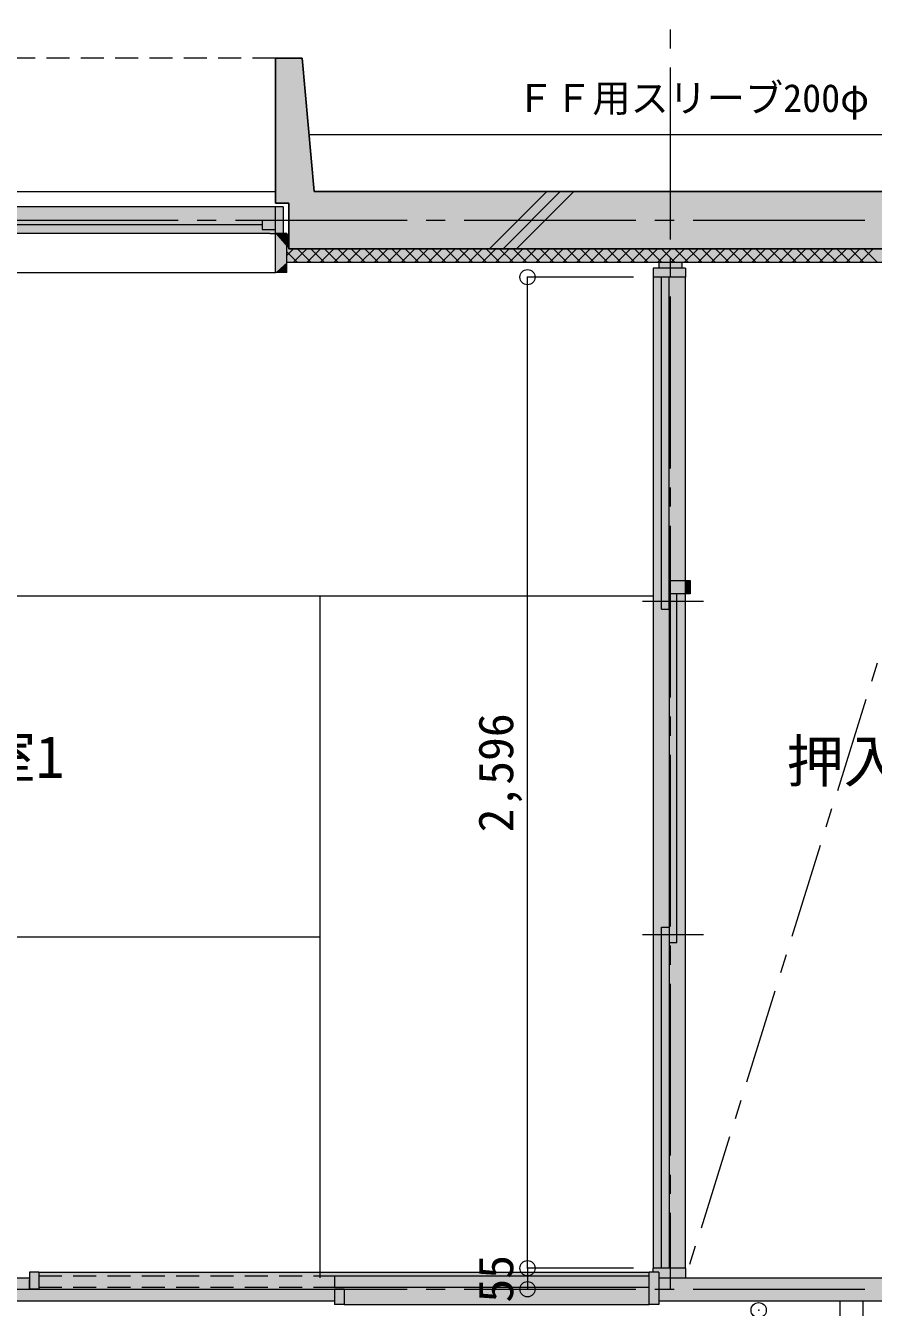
# Model space of a CAD drawing. Units: millimetres at full size, sheet at 1:50. Extents: x -9674 to 9699, y -6794 to 6791.
# Drawn here: x -478 to 1745, y 740 to 4098 of the extents above; entities that cross this region are included whole.
import ezdxf
from ezdxf.enums import TextEntityAlignment as Align

# ---------------------------------------------------------------- set-up
doc = ezdxf.new("R2010")
doc.units = ezdxf.units.MM
doc.header["$LTSCALE"] = 50
doc.header["$PDMODE"] = 32
doc.header["$PDSIZE"] = 40
for name, pattern in [('CHAIN1', [8, 5, -1, 1, -1]), ('CHAIN2', [12, 9, -1, 1, -1]), ('DASHED1', [1.8, 1.2, -0.6])]:
    doc.linetypes.add(name, pattern=pattern)
for name, color, linetype, lineweight in [('1-0_芯', 7, 'CHAIN2', 9), ('1-1_躯体', 2, 'Continuous', 25), ('1-2_間仕切', 3, 'Continuous', 18), ('1-3_建具', 3, 'Continuous', 18), ('1-4_仕上げ', 4, 'Continuous', 9), ('1-6_ﾊﾞﾙｺﾆｰ・階段', 4, 'Continuous', 9), ('1-7_その他', 7, 'DASHED1', 9), ('1-8_ハッチ', 4, 'Continuous', 9), ('1-A_文字', 7, 'Continuous', 9), ('1-B_寸法', 7, 'Continuous', 9)]:
    doc.layers.add(name, color=color, linetype=linetype, lineweight=lineweight)
for name, color, linetype in [('4-0', 1, 'Continuous'), ('4-1', 2, 'Continuous'), ('4-2', 4, 'Continuous'), ('4-F', 4, 'Continuous')]:
    doc.layers.add(name, color=color, linetype=linetype)
doc.styles.add('ＭＳ ゴシック', font='')
doc.styles.get('ＭＳ ゴシック').set_extended_font_data('MS Gothic')

msp = doc.modelspace()

# ---------------------------------------------------------------- linework, layer by layer
at = {"layer": '1-0_芯'}
for p, q in [((1212.5, 4587.68), (1212.5, 787.68)), ((-8327.5, 3587.68), (8282.5, 3587.68)), ((-8327.5, 787.68), (2912.5, 787.68))]:
    msp.add_line(p, q, dxfattribs=at)
at = {"layer": '1-1_躯体'}
for p, q in [((247.5, 4012.68), (177.5, 4012.68)), ((177.5, 3632.68), (177.5, 4012.68)), ((247.5, 4012.68), (279.32, 3662.68)), ((279.32, 3662.68), (2965.68, 3662.68)), ((212.5, 3632.68), (177.5, 3632.68)), ((212.5, 3512.68), (212.5, 3632.68)), ((212.5, 3512.68), (3027.5, 3512.68))]:
    msp.add_line(p, q, dxfattribs=at)
at = {"layer": '1-2_間仕切'}
for p, q in [((1182.5, 3477.68), (1182.5, 3462.68)), ((1242.5, 3477.68), (1242.5, 3462.68)), ((-2417.5, 817.68), (-467.5, 817.68)), ((1182.5, 817.68), (2082.5, 817.68)), ((-442.5, 787.68), (332.5, 787.68)), ((-2417.5, 757.68), (332.5, 757.68)), ((1182.5, 757.68), (2138.5, 757.68))]:
    msp.add_line(p, q, dxfattribs=at)
at = {"layer": '1-3_建具', "color": 7, "linetype": 'DASHED1', "lineweight": 9}
for p, q in [((177.5, 4012.68), (-1437.5, 4012.68)), ((-442.5, 822.68), (332.5, 822.68)), ((-442.5, 792.68), (332.5, 792.68)), ((1657.5, 757.68), (1657.5, -92.32)), ((1717.5, 757.68), (1717.5, -92.32))]:
    msp.add_line(p, q, dxfattribs=at)
at = {"layer": '1-3_建具', "color": 7, "lineweight": 9}
for p, q in [((-1352.5, 3662.68), (177.5, 3662.68)), ((162.5, 3622.68), (-1337.5, 3622.68)), ((197.5, 3622.68), (162.5, 3622.68)), ((177.5, 3552.68), (177.5, 3622.68)), ((197.5, 3622.68), (197.5, 3552.68)), ((162.5, 3552.68), (-1337.5, 3552.68)), ((162.5, 3552.68), (197.5, 3552.68)), ((-1352.5, 3450.68), (177.5, 3450.68)), ((1167.5, 3438.68), (1167.5, 842.68)), ((1252.5, 842.68), (1252.5, 3438.68)), ((1300, 2589.35), (1140, 2589.35)), ((1300, 1716.02), (1140, 1716.02)), ((-467.5, 787.68), (-467.5, 812.68)), ((-442.5, 832.68), (-442.5, 787.68)), ((-442.5, 832.68), (1157.5, 832.68)), ((332.5, 822.68), (332.5, 792.68)), ((332.5, 822.68), (1157.5, 822.68)), ((332.5, 792.68), (1157.5, 792.68)), ((357.5, 747.68), (1157.5, 747.68))]:
    msp.add_line(p, q, dxfattribs=at)
at = {"layer": '1-3_建具'}
for p, q in [((142.5, 3575.68), (-570, 3575.68)), ((142.5, 3587.68), (142.5, 3563.68)), ((142.5, 3587.68), (177.5, 3587.68)), ((142.5, 3563.68), (177.5, 3563.68)), ((207.5, 3552.68), (177.5, 3552.68)), ((177.5, 3450.68), (177.5, 3552.68)), ((207.5, 3450.68), (207.5, 3552.68)), ((1252.5, 3462.68), (1167.5, 3462.68)), ((1167.5, 3462.68), (1167.5, 3438.68)), ((1252.5, 3462.68), (1252.5, 3438.68)), ((207.5, 3450.68), (177.5, 3450.68)), ((1252.5, 3438.68), (1167.5, 3438.68)), ((1190, 2569.35), (1190, 3438.68)), ((1210, 2569.35), (1210, 3438.68)), ((1190, 2569.35), (1210, 2569.35)), ((1190, 842.68), (1190, 1736.02)), ((1190, 1736.02), (1210, 1736.02)), ((1210, 1736.02), (1210, 842.68)), ((1252.5, 842.68), (1167.5, 842.68)), ((1167.5, 832.68), (1167.5, 842.68)), ((1252.5, 842.68), (1252.5, 817.68)), ((-467.5, 832.68), (-467.5, 787.68)), ((-442.5, 832.68), (-467.5, 832.68)), ((1182.5, 832.68), (1157.5, 832.68)), ((1157.5, 747.68), (1157.5, 832.68)), ((1182.5, 832.68), (1182.5, 747.68)), ((332.5, 787.68), (332.5, 747.68)), ((357.5, 787.68), (332.5, 787.68)), ((357.5, 787.68), (357.5, 747.68)), ((357.5, 747.68), (332.5, 747.68)), ((1182.5, 747.68), (1157.5, 747.68))]:
    msp.add_line(p, q, dxfattribs=at)
msp.add_lwpolyline([(1210, 2644.35), (1265, 2644.35), (1265, 2609.35), (1210, 2609.35)], close=True, dxfattribs=at)
for points in [[(1210, 2609.35), (1210, 1696.02), (1230, 1696.02), (1230, 2609.35)], [(-442.5, 832.68), (-442.5, 787.68), (-467.5, 787.68)]]:
    msp.add_lwpolyline(points, dxfattribs=at)
at = {"layer": '1-4_仕上げ'}
for p, q in [((-2322.5, 2604.35), (1167.5, 2604.35)), ((295, 817.68), (295, 2604.35)), ((-1450, 1711.02), (295, 1711.02))]:
    msp.add_line(p, q, dxfattribs=at)
at = {"layer": '1-6_ﾊﾞﾙｺﾆｰ・階段', "color": 7}
msp.add_line((265.68, 3812.68), (2979.32, 3812.68), dxfattribs=at)
at = {"layer": '1-7_その他', "color": 4, "linetype": 'CHAIN1'}
msp.add_line((2082.5, 3477.68), (1252.5, 817.68), dxfattribs=at)
at = {"layer": '1-8_ハッチ'}
for p, q in [((738.9, 3512.68), (888.9, 3662.68)), ((774.26, 3512.68), (924.26, 3662.68)), ((809.61, 3512.68), (959.61, 3662.68)), ((207.5, 3495.55), (224.64, 3512.68)), ((207.5, 3504.81), (234.63, 3477.68)), ((224.99, 3477.68), (259.99, 3512.68)), ((234.98, 3512.68), (269.98, 3477.68)), ((260.35, 3477.68), (295.35, 3512.68)), ((270.34, 3512.68), (305.34, 3477.68)), ((295.7, 3477.68), (330.7, 3512.68)), ((305.69, 3512.68), (340.69, 3477.68)), ((331.06, 3477.68), (366.06, 3512.68)), ((341.05, 3512.68), (376.05, 3477.68)), ((366.41, 3477.68), (401.41, 3512.68)), ((376.4, 3512.68), (411.4, 3477.68)), ((401.77, 3477.68), (436.77, 3512.68)), ((411.76, 3512.68), (446.76, 3477.68)), ((437.13, 3477.68), (472.13, 3512.68)), ((447.11, 3512.68), (482.11, 3477.68)), ((472.48, 3477.68), (507.48, 3512.68)), ((482.47, 3512.68), (517.47, 3477.68)), ((507.84, 3477.68), (542.84, 3512.68)), ((517.82, 3512.68), (552.82, 3477.68)), ((543.19, 3477.68), (578.19, 3512.68)), ((553.18, 3512.68), (588.18, 3477.68)), ((578.55, 3477.68), (613.55, 3512.68)), ((588.53, 3512.68), (623.53, 3477.68)), ((613.9, 3477.68), (648.9, 3512.68)), ((623.89, 3512.68), (658.89, 3477.68)), ((649.26, 3477.68), (684.26, 3512.68)), ((659.25, 3512.68), (694.25, 3477.68)), ((684.61, 3477.68), (719.61, 3512.68)), ((694.6, 3512.68), (729.6, 3477.68)), ((719.97, 3477.68), (754.97, 3512.68)), ((729.96, 3512.68), (764.96, 3477.68)), ((755.32, 3477.68), (790.32, 3512.68)), ((765.31, 3512.68), (800.31, 3477.68)), ((790.68, 3477.68), (825.68, 3512.68)), ((800.67, 3512.68), (835.67, 3477.68)), ((826.03, 3477.68), (861.03, 3512.68)), ((836.02, 3512.68), (871.02, 3477.68)), ((861.39, 3477.68), (896.39, 3512.68)), ((871.38, 3512.68), (906.38, 3477.68)), ((896.74, 3477.68), (931.74, 3512.68)), ((906.73, 3512.68), (941.73, 3477.68)), ((932.1, 3477.68), (967.1, 3512.68)), ((942.09, 3512.68), (977.09, 3477.68)), ((967.46, 3477.68), (1002.46, 3512.68)), ((977.44, 3512.68), (1012.44, 3477.68)), ((1002.81, 3477.68), (1037.81, 3512.68)), ((1012.8, 3512.68), (1047.8, 3477.68)), ((1038.17, 3477.68), (1073.17, 3512.68)), ((1048.15, 3512.68), (1083.15, 3477.68)), ((1073.52, 3477.68), (1108.52, 3512.68)), ((1083.51, 3512.68), (1118.51, 3477.68)), ((1108.88, 3477.68), (1143.88, 3512.68)), ((1118.86, 3512.68), (1153.86, 3477.68)), ((1144.23, 3477.68), (1179.23, 3512.68)), ((1154.22, 3512.68), (1189.22, 3477.68)), ((1179.59, 3477.68), (1214.59, 3512.68)), ((1189.58, 3512.68), (1224.58, 3477.68)), ((1214.94, 3477.68), (1249.94, 3512.68)), ((1224.93, 3512.68), (1259.93, 3477.68)), ((1250.3, 3477.68), (1285.3, 3512.68)), ((1260.29, 3512.68), (1295.29, 3477.68)), ((1285.65, 3477.68), (1320.65, 3512.68)), ((1295.64, 3512.68), (1330.64, 3477.68)), ((1321.01, 3477.68), (1356.01, 3512.68)), ((1331, 3512.68), (1366, 3477.68)), ((1356.36, 3477.68), (1391.36, 3512.68)), ((1366.35, 3512.68), (1401.35, 3477.68)), ((1391.72, 3477.68), (1426.72, 3512.68)), ((1401.71, 3512.68), (1436.71, 3477.68)), ((1427.07, 3477.68), (1462.07, 3512.68)), ((1437.06, 3512.68), (1472.06, 3477.68)), ((1462.43, 3477.68), (1497.43, 3512.68)), ((1472.42, 3512.68), (1507.42, 3477.68)), ((1497.79, 3477.68), (1532.79, 3512.68)), ((1507.77, 3512.68), (1542.77, 3477.68)), ((1533.14, 3477.68), (1568.14, 3512.68)), ((1543.13, 3512.68), (1578.13, 3477.68)), ((1568.5, 3477.68), (1603.5, 3512.68)), ((1578.48, 3512.68), (1613.48, 3477.68)), ((1603.85, 3477.68), (1638.85, 3512.68)), ((1613.84, 3512.68), (1648.84, 3477.68)), ((1639.21, 3477.68), (1674.21, 3512.68)), ((1649.2, 3512.68), (1684.2, 3477.68)), ((1674.56, 3477.68), (1709.56, 3512.68)), ((1684.55, 3512.68), (1719.55, 3477.68)), ((1709.92, 3477.68), (1744.92, 3512.68)), ((1719.91, 3512.68), (1754.91, 3477.68)), ((207.5, 3477.68), (3037.5, 3477.68))]:
    msp.add_line(p, q, dxfattribs=at)
at = {"layer": '1-B_寸法'}
for p in [(1115.83, 3438.68), (838.34, 842.68)]:
    msp.add_line(p, (838.34, 3438.68), dxfattribs=at)
msp.add_lwpolyline([(1115.83, 842.68), (838.34, 842.68), (838.34, 787.68)], dxfattribs=at)
at = {"layer": '1-B_寸法', "color": 3}
for p in [(838.34, 3438.68), (838.34, 842.68), (838.34, 787.68), (1444.37, 732.68)]:
    msp.add_point(p, dxfattribs=at)
at = {"layer": '4-0'}
for points in [[(247.5, 4012.68), (177.5, 4012.68), (177.5, 3632.68)], [(247.5, 4012.68), (177.5, 3632.68), (212.5, 3632.68)], [(247.5, 4012.68), (212.5, 3632.68), (212.5, 3512.68)], [(279.32, 3662.68), (247.5, 4012.68), (212.5, 3512.68)], [(279.32, 3662.68), (212.5, 3512.68), (3027.5, 3577.68)], [(3027.5, 3577.68), (2965.68, 3662.68), (279.32, 3662.68)], [(212.5, 3512.68), (3028.05, 3512.68), (3027.5, 3577.68)]]:
    msp.add_solid(points, dxfattribs=at)
at = {"layer": '4-1'}
msp.add_solid([(-1372.5, 3622.68), (-1372.5, 3552.68), (197.5, 3622.68), (197.5, 3552.68)], dxfattribs=at)
at = {"layer": '4-2'}
for points in [[(1252.5, 3462.68), (1167.5, 3462.68), (1167.5, 842.68)], [(1252.5, 3462.68), (1167.5, 842.68), (1252.5, 2609.35)], [(1182.5, 3477.68), (1182.5, 3462.68), (1242.5, 3477.68), (1242.5, 3462.68)], [(1265, 2609.35), (1265, 2644.35), (1252.5, 2644.35)], [(1252.5, 2609.35), (1265, 2609.35), (1252.5, 2644.35)], [(1167.5, 842.68), (1252.5, 842.68), (1252.5, 2609.35)], [(1252.5, 842.68), (1167.5, 842.68), (1167.5, 832.68)], [(1252.5, 842.68), (1167.5, 832.68), (1182.5, 832.68)], [(1252.5, 842.68), (1182.5, 832.68), (1182.5, 817.68)], [(1252.5, 842.68), (1182.5, 817.68), (1252.5, 817.68)], [(-2417.5, 817.68), (-2417.5, 757.68), (332.5, 757.68)], [(332.5, 757.68), (-467.5, 817.68), (-2417.5, 817.68)], [(332.5, 757.68), (1182.5, 832.68), (-467.5, 832.68)], [(332.5, 757.68), (-467.5, 832.68), (-467.5, 817.68)], [(332.5, 757.68), (1182.5, 747.68), (1182.5, 832.68)], [(1182.5, 817.68), (1182.5, 757.68), (2138.5, 757.68)], [(2138.5, 757.68), (2082.5, 817.68), (1182.5, 817.68)], [(332.5, 757.68), (332.5, 747.68), (1182.5, 747.68)]]:
    msp.add_solid(points, dxfattribs=at)
at = {"layer": '4-F'}
for points in [[(212.5, 3512.68), (212.81, 3552.77), (177.5, 3552.68)], [(212.5, 3512.68), (177.5, 3552.68), (177.5, 3450.68)], [(177.5, 3450.68), (207.5, 3477.68), (212.5, 3512.68)], [(212.5, 3512.68), (207.5, 3477.68), (3037.5, 3477.68)], [(3037.5, 3497.68), (3027.5, 3512.68), (212.5, 3512.68)], [(3037.5, 3497.68), (212.5, 3512.68), (3037.5, 3477.68)], [(177.5, 3450.68), (207.5, 3450.68), (207.5, 3477.68)]]:
    msp.add_solid(points, dxfattribs=at)

# ---------------------------------------------------------------- texts
at = {"layer": '1-A_文字', "style": 'ＭＳ ゴシック'}
for s, height, p in [('ＦＦ用スリーブ200φ', 73.31, (808.46, 3849.3)), ('和室1', 110, (-751.04, 2094.25)), ('押入', 110, (1517.5, 2082.68))]:
    msp.add_text(s, height=height, dxfattribs=at).set_placement(p, align=Align.BOTTOM_LEFT)
at = {"layer": '1-B_寸法', "style": 'ＭＳ ゴシック'}
for s, p in [('2,596', (828.34, 1984.43)), ('55', (828.34, 752.68))]:
    msp.add_text(s, height=91.64, rotation=90, dxfattribs=at).set_placement(p, align=Align.BOTTOM_LEFT)

doc.saveas('drawing.dxf')
